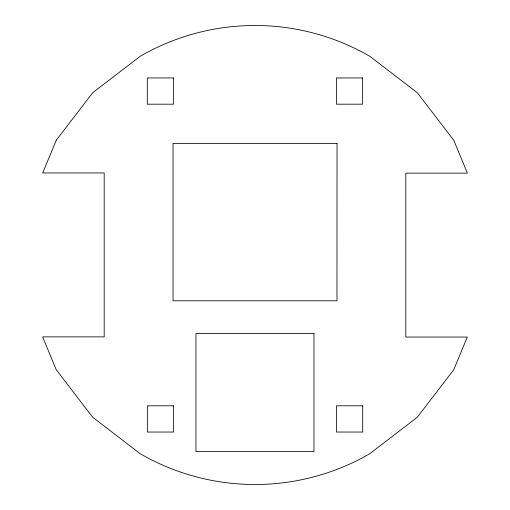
<?xml version="1.0" encoding="UTF-8"?>
<svg xmlns="http://www.w3.org/2000/svg" width="510" height="510" viewBox="0 0 510 510"><rect width="100%" height="100%" fill="white"/><g stroke="black" fill="none" stroke-linecap="round" stroke-linejoin="round"><path stroke-width="0.76" d="M337.027 143.438L336.963 300.811L173.037 300.811L173.037 143.438L337.027 143.438M56.317 140.135L42.7 172.947L104.187 172.947L104.187 336.874L42.636 336.874L56.176 369.635L92.622 417.186L140.135 453.683A229.5 229.5 0 0 0 369.635 453.823L417.186 417.378L453.683 369.865L467.3 337.053L405.813 337.053L405.813 173.126L467.364 173.126L453.823 140.365L417.378 92.814L369.865 56.317A229.5 229.5 0 0 0 140.365 56.176L92.814 92.622L56.317 140.135M173.527 77.96L147.294 77.96L147.294 104.187L173.527 104.187L173.527 77.96M362.648 77.96L336.421 77.96L336.421 104.187L362.648 104.187L362.648 77.96M313.969 333.597L195.942 333.597L195.942 451.624L313.969 451.624L313.969 333.597M173.578 405.813L147.352 405.813L147.352 432.04L173.578 432.04L173.578 405.813M362.706 405.813L336.472 405.813L336.472 432.04L362.706 432.04L362.706 405.813"/></g></svg>
